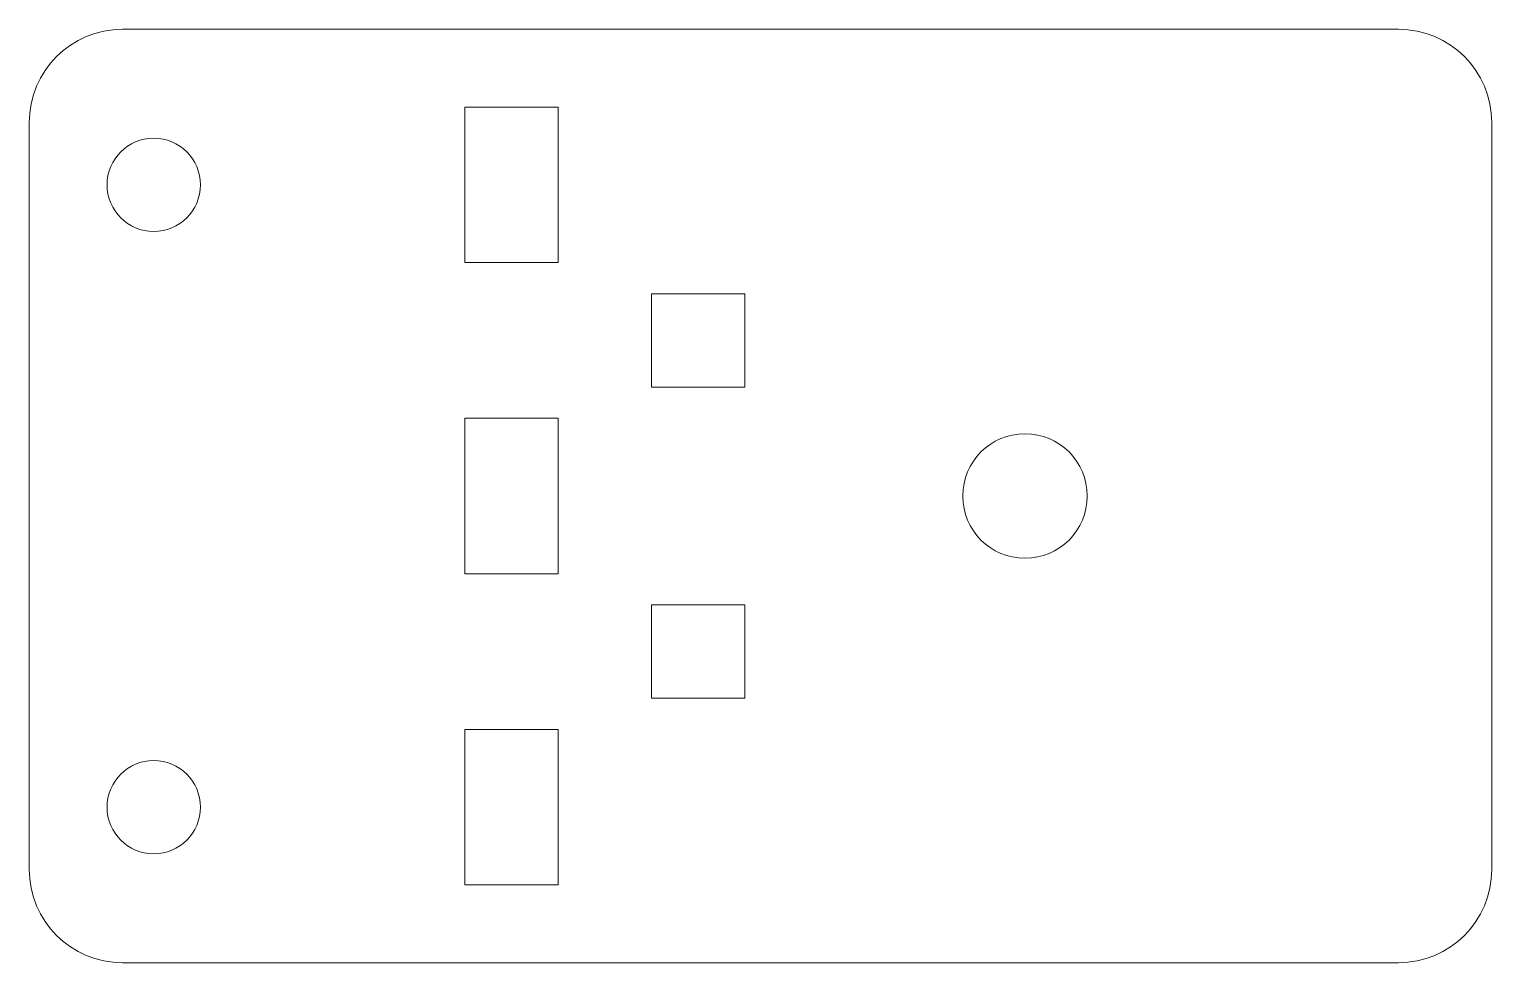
# Model space of a CAD drawing. Header units: millimetres. Extents: x -8.5 to 38.5, y -15 to 15.
import ezdxf

# ---------------------------------------------------------------- set-up
doc = ezdxf.new("R2010")
doc.units = ezdxf.units.MM

msp = doc.modelspace()

# ---------------------------------------------------------------- linework, layer by layer
at = {"color": 7, "linetype": 'Continuous', "lineweight": 15}
for p, q in [((35.5, 15), (-5.5, 15)), ((5.5, 12.5), (5.5, 7.5)), ((8.5, 12.5), (5.5, 12.5)), ((8.5, 12.5), (8.5, 7.5)), ((-8.5, 12), (-8.5, -12)), ((38.5, -12), (38.5, 12)), ((5.5, 7.5), (8.5, 7.5)), ((11.5, 6.5), (11.5, 3.5)), ((14.5, 6.5), (11.5, 6.5)), ((14.5, 3.5), (14.5, 6.5)), ((11.5, 3.5), (14.5, 3.5)), ((5.5, 2.5), (5.5, -2.5)), ((8.5, 2.5), (5.5, 2.5)), ((8.5, 2.5), (8.5, -2.5)), ((5.5, -2.5), (8.5, -2.5)), ((11.5, -3.5), (11.5, -6.5)), ((14.5, -3.5), (11.5, -3.5)), ((14.5, -6.5), (14.5, -3.5)), ((11.5, -6.5), (14.5, -6.5)), ((8.5, -7.5), (5.5, -7.5)), ((5.5, -7.5), (5.5, -12.5)), ((8.5, -7.5), (8.5, -12.5)), ((5.5, -12.5), (8.5, -12.5)), ((-5.5, -15), (35.5, -15))]:
    msp.add_line(p, q, dxfattribs=at)
for centre, radius in [((-4.5, 10), 1.5), ((23.5, 0), 2), ((-4.5, -10), 1.5)]:
    msp.add_circle(centre, radius, dxfattribs=at)
for centre, start, end in [((-5.5, 12), 90, 180), ((35.5, 12), 0, 90), ((-5.5, -12), 180, 270), ((35.5, -12), 270, 0)]:
    msp.add_arc(centre, 3, start, end, dxfattribs=at)

doc.saveas('drawing.dxf')
